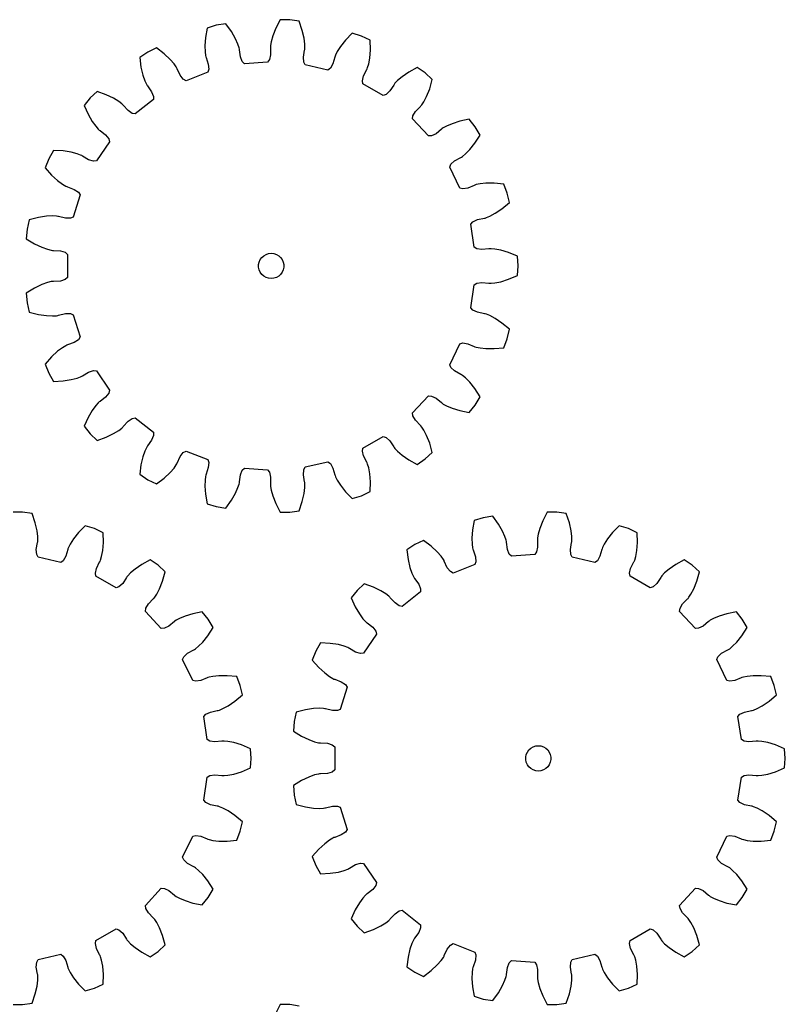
# Model space of a CAD drawing. Extents: x 0 to 185, y 0 to 234.
# Drawn here: x 94.2 to 185, y 116.7 to 233.6 of the extents above; entities that cross this region are included whole.
import ezdxf

# ---------------------------------------------------------------- set-up
doc = ezdxf.new("R2010")
doc.units = 0

msp = doc.modelspace()

# ---------------------------------------------------------------- linework, layer by layer
for p, q in [((116.42, 232.63), (116.23, 231.5)), ((117.52, 232.97), (116.42, 232.63)), ((118.65, 233.14), (117.52, 232.97)), ((119.32, 232.21), (118.65, 233.14)), ((125.08, 233.62), (124.56, 232.6)), ((126.22, 233.62), (125.08, 233.62)), ((127.36, 233.45), (126.22, 233.62)), ((127.72, 232.36), (127.36, 233.45)), ((116.23, 231.5), (116.16, 230.54)), ((119.8, 231.37), (119.32, 232.21)), ((124.21, 231.7), (124.02, 231.01)), ((124.56, 232.6), (124.21, 231.7)), ((127.93, 231.42), (127.72, 232.36)), ((133.64, 232.02), (132.84, 231.19)), ((134.73, 231.68), (133.64, 232.02)), ((135.77, 231.18), (134.73, 231.68)), ((116.16, 230.54), (116.18, 229.83)), ((120.09, 230.72), (119.8, 231.37)), ((120.23, 230.29), (120.09, 230.72)), ((120.26, 230.13), (120.23, 230.29)), ((123.94, 230.57), (123.93, 230.41)), ((123.93, 230.41), (123.94, 230.32)), ((124.02, 231.01), (123.94, 230.57)), ((123.94, 230.32), (123.95, 229.47)), ((128.01, 230.71), (127.93, 231.42)), ((128.02, 230.26), (128.01, 230.71)), ((132.24, 230.43), (131.86, 229.84)), ((132.84, 231.19), (132.24, 230.43)), ((135.79, 230.04), (135.77, 231.18)), ((109.39, 229.78), (108.45, 229.13)), ((108.45, 229.13), (108.59, 228)), ((110.43, 230.28), (109.39, 229.78)), ((111.33, 229.58), (110.43, 230.28)), ((112.04, 228.92), (111.33, 229.58)), ((116.18, 229.83), (116.24, 229.38)), ((116.24, 229.38), (116.27, 229.22)), ((116.27, 229.22), (116.31, 229.14)), ((116.31, 229.14), (116.57, 228.34)), ((120.27, 230.04), (120.26, 230.13)), ((120.38, 229.21), (120.27, 230.04)), ((120.6, 228.65), (120.38, 229.21)), ((123.95, 229.47), (123.82, 228.9)), ((127.85, 229.18), (127.99, 230.01)), ((127.89, 228.59), (127.85, 229.18)), ((127.99, 230.01), (128.01, 230.1)), ((128.01, 230.1), (128.02, 230.26)), ((131.58, 229.19), (131.34, 228.39)), ((131.6, 229.28), (131.58, 229.19)), ((131.65, 229.43), (131.6, 229.28)), ((131.86, 229.84), (131.65, 229.43)), ((135.71, 229.07), (135.79, 230.04)), ((108.59, 228), (108.81, 227.06)), ((112.51, 228.39), (112.04, 228.92)), ((112.77, 228.02), (112.51, 228.39)), ((112.85, 227.88), (112.77, 228.02)), ((116.57, 228.34), (116.62, 227.75)), ((120.86, 228.39), (120.6, 228.65)), ((123.6, 228.6), (120.86, 228.39)), ((123.82, 228.9), (123.6, 228.6)), ((128.07, 228.26), (127.89, 228.59)), ((130.75, 227.65), (128.07, 228.26)), ((131.34, 228.39), (131.05, 227.87)), ((135.46, 227.94), (135.59, 228.37)), ((135.59, 228.37), (135.71, 229.07)), ((141.35, 227.96), (140.34, 227.41)), ((142.29, 227.31), (141.35, 227.96)), ((108.81, 227.06), (109.04, 226.38)), ((112.88, 227.79), (112.85, 227.88)), ((113.24, 227.03), (112.88, 227.79)), ((113.6, 226.56), (113.24, 227.03)), ((116.5, 227.39), (113.93, 226.39)), ((116.62, 227.75), (116.5, 227.39)), ((131.05, 227.87), (130.75, 227.65)), ((134.84, 226.38), (134.98, 226.96)), ((134.98, 226.96), (135.35, 227.71)), ((135.35, 227.71), (135.4, 227.79)), ((135.4, 227.79), (135.46, 227.94)), ((139.55, 226.86), (139, 226.4)), ((140.34, 227.41), (139.55, 226.86)), ((143.13, 226.53), (142.29, 227.31)), ((109.04, 226.38), (109.23, 225.97)), ((109.23, 225.97), (109.31, 225.83)), ((109.31, 225.83), (109.37, 225.76)), ((109.37, 225.76), (109.85, 225.08)), ((113.93, 226.39), (113.6, 226.56)), ((134.91, 226.01), (134.84, 226.38)), ((137.3, 224.64), (134.91, 226.01)), ((138.55, 225.87), (138.08, 225.17)), ((138.59, 225.95), (138.55, 225.87)), ((138.69, 226.08), (138.59, 225.95)), ((139, 226.4), (138.69, 226.08)), ((142.82, 225.43), (143.13, 226.53)), ((103.41, 225.12), (102.57, 224.34)), ((104.48, 224.72), (103.41, 225.12)), ((105.35, 224.3), (104.48, 224.72)), ((109.85, 225.08), (110.07, 224.52)), ((110.07, 224.52), (110.06, 224.15)), ((137.65, 224.76), (137.3, 224.64)), ((138.08, 225.17), (137.65, 224.76)), ((142.14, 223.9), (142.46, 224.53)), ((142.46, 224.53), (142.82, 225.43)), ((102.57, 224.34), (101.85, 223.44)), ((101.85, 223.44), (102.33, 222.4)), ((105.96, 223.92), (105.35, 224.3)), ((106.32, 223.65), (105.96, 223.92)), ((106.43, 223.54), (106.32, 223.65)), ((106.49, 223.47), (106.43, 223.54)), ((107.05, 222.84), (106.49, 223.47)), ((110.06, 224.15), (107.91, 222.44)), ((141.14, 222.73), (141.72, 223.34)), ((141.72, 223.34), (141.79, 223.4)), ((141.79, 223.4), (141.89, 223.52)), ((141.89, 223.52), (142.14, 223.9)), ((102.33, 222.4), (102.81, 221.56)), ((107.54, 222.5), (107.05, 222.84)), ((107.91, 222.44), (107.54, 222.5)), ((140.8, 221.85), (140.84, 222.22)), ((140.84, 222.22), (141.14, 222.73)), ((102.81, 221.56), (103.23, 220.99)), ((103.23, 220.99), (103.53, 220.65)), ((142.67, 219.83), (140.8, 221.85)), ((144.82, 221.01), (144.42, 220.79)), ((145.47, 221.29), (144.82, 221.01)), ((146.4, 221.58), (145.47, 221.29)), ((147.52, 221.81), (146.4, 221.58)), ((148.23, 220.91), (147.52, 221.81)), ((103.53, 220.65), (103.65, 220.54)), ((103.65, 220.54), (103.73, 220.49)), ((103.73, 220.49), (104.39, 219.98)), ((104.39, 219.98), (104.77, 219.51)), ((143.04, 219.84), (142.67, 219.83)), ((143.57, 220.1), (143.04, 219.84)), ((144.22, 220.64), (143.57, 220.1)), ((144.29, 220.7), (144.22, 220.64)), ((144.42, 220.79), (144.29, 220.7)), ((148.18, 218.96), (148.8, 219.92)), ((148.8, 219.92), (148.23, 220.91)), ((104.86, 219.15), (103.31, 216.88)), ((104.77, 219.51), (104.86, 219.15)), ((147.57, 218.21), (148.18, 218.96)), ((98.22, 218.12), (97.65, 217.12)), ((99.37, 218.06), (98.22, 218.12)), ((100.32, 217.91), (99.37, 218.06)), ((101.01, 217.73), (100.32, 217.91)), ((101.43, 217.57), (101.01, 217.73)), ((101.58, 217.5), (101.43, 217.57)), ((101.65, 217.45), (101.58, 217.5)), ((102.38, 217.02), (101.65, 217.45)), ((146.73, 217.41), (147.07, 217.7)), ((147.07, 217.7), (147.57, 218.21)), ((97.65, 217.12), (97.23, 216.06)), ((102.94, 216.84), (102.38, 217.02)), ((103.31, 216.88), (102.94, 216.84)), ((145.19, 216.13), (145.34, 216.47)), ((145.34, 216.47), (145.77, 216.88)), ((145.77, 216.88), (146.51, 217.29)), ((146.51, 217.29), (146.59, 217.32)), ((146.59, 217.32), (146.73, 217.41)), ((97.23, 216.06), (97.99, 215.2)), ((97.99, 215.2), (98.7, 214.55)), ((146.38, 213.65), (145.19, 216.13)), ((98.7, 214.55), (99.27, 214.12)), ((99.27, 214.12), (99.66, 213.89)), ((148.11, 213.97), (147.33, 213.65)), ((148.19, 214.01), (148.11, 213.97)), ((148.34, 214.06), (148.19, 214.01)), ((148.79, 214.15), (148.34, 214.06)), ((149.49, 214.22), (148.79, 214.15)), ((150.46, 214.23), (149.49, 214.22)), ((151.6, 214.12), (150.46, 214.23)), ((152.02, 213.05), (151.6, 214.12)), ((99.66, 213.89), (99.8, 213.82)), ((99.8, 213.82), (99.89, 213.79)), ((99.89, 213.79), (100.68, 213.5)), ((101.37, 212.85), (100.56, 210.22)), ((100.68, 213.5), (101.17, 213.16)), ((101.17, 213.16), (101.37, 212.85)), ((146.74, 213.56), (146.38, 213.65)), ((147.33, 213.65), (146.74, 213.56)), ((152.27, 211.93), (152.02, 213.05)), ((151.39, 211.2), (152.27, 211.93)), ((149.97, 210.32), (150.59, 210.66)), ((150.59, 210.66), (151.39, 211.2)), ((95.33, 209.9), (95.08, 208.78)), ((96.44, 210.18), (95.33, 209.9)), ((97.4, 210.32), (96.44, 210.18)), ((98.11, 210.35), (97.4, 210.32)), ((98.56, 210.33), (98.11, 210.35)), ((98.72, 210.3), (98.56, 210.33)), ((98.81, 210.27), (98.72, 210.3)), ((99.62, 210.07), (98.81, 210.27)), ((100.22, 210.07), (99.62, 210.07)), ((100.56, 210.22), (100.22, 210.07)), ((147.7, 209.38), (147.94, 209.66)), ((148.11, 206.66), (147.7, 209.38)), ((147.94, 209.66), (148.48, 209.92)), ((148.48, 209.92), (149.3, 210.09)), ((149.3, 210.09), (149.39, 210.1)), ((149.39, 210.1), (149.55, 210.15)), ((149.55, 210.15), (149.97, 210.32)), ((95.08, 208.78), (94.99, 207.64)), ((94.99, 207.64), (95.97, 207.05)), ((95.97, 207.05), (96.84, 206.63)), ((96.84, 206.63), (97.51, 206.39)), ((97.51, 206.39), (97.95, 206.28)), ((97.95, 206.28), (98.11, 206.26)), ((98.11, 206.26), (98.2, 206.26)), ((98.2, 206.26), (99.04, 206.21)), ((99.04, 206.21), (99.61, 206.04)), ((99.61, 206.04), (99.89, 205.79)), ((99.89, 205.79), (99.89, 203.04)), ((123.15, 205.63), (123.42, 205.79)), ((123.42, 205.79), (123.72, 205.89)), ((123.72, 205.89), (124.03, 205.92)), ((124.03, 205.92), (124.35, 205.89)), ((124.35, 205.89), (124.64, 205.79)), ((124.64, 205.79), (124.92, 205.63)), ((148.43, 206.46), (148.11, 206.66)), ((149.01, 206.37), (148.43, 206.46)), ((149.85, 206.45), (149.01, 206.37)), ((149.94, 206.46), (149.85, 206.45)), ((150.1, 206.46), (149.94, 206.46)), ((150.55, 206.42), (150.1, 206.46)), ((151.25, 206.28), (150.55, 206.42)), ((152.18, 206), (151.25, 206.28)), ((153.23, 205.56), (152.18, 206)), ((122.54, 204.58), (122.61, 204.88)), ((122.54, 204.26), (122.54, 204.58)), ((122.61, 204.88), (122.74, 205.17)), ((122.74, 205.17), (122.92, 205.42)), ((122.92, 205.42), (123.15, 205.63)), ((124.92, 205.63), (125.15, 205.42)), ((125.15, 205.42), (125.33, 205.17)), ((125.33, 205.17), (125.46, 204.88)), ((125.46, 204.88), (125.53, 204.58)), ((125.53, 204.58), (125.53, 204.26)), ((153.32, 204.42), (153.23, 205.56)), ((122.61, 203.95), (122.54, 204.26)), ((122.74, 203.67), (122.61, 203.95)), ((122.92, 203.41), (122.74, 203.67)), ((123.15, 203.2), (122.92, 203.41)), ((125.15, 203.41), (124.92, 203.2)), ((125.33, 203.67), (125.15, 203.41)), ((125.46, 203.95), (125.33, 203.67)), ((125.53, 204.26), (125.46, 203.95)), ((153.23, 203.28), (153.32, 204.42)), ((97.51, 202.45), (96.84, 202.21)), ((97.95, 202.56), (97.51, 202.45)), ((98.11, 202.58), (97.95, 202.56)), ((98.2, 202.58), (98.11, 202.58)), ((99.04, 202.63), (98.2, 202.58)), ((99.61, 202.8), (99.04, 202.63)), ((99.89, 203.04), (99.61, 202.8)), ((123.42, 203.05), (123.15, 203.2)), ((123.72, 202.95), (123.42, 203.05)), ((124.03, 202.92), (123.72, 202.95)), ((124.35, 202.95), (124.03, 202.92)), ((124.64, 203.05), (124.35, 202.95)), ((124.92, 203.2), (124.64, 203.05)), ((148.11, 202.18), (148.43, 202.38)), ((148.43, 202.38), (149.01, 202.47)), ((149.01, 202.47), (149.85, 202.39)), ((149.85, 202.39), (149.94, 202.37)), ((149.94, 202.37), (150.1, 202.37)), ((150.1, 202.37), (150.55, 202.42)), ((150.55, 202.42), (151.25, 202.55)), ((151.25, 202.55), (152.18, 202.83)), ((152.18, 202.83), (153.23, 203.28)), ((95.97, 201.79), (94.99, 201.2)), ((94.99, 201.2), (95.08, 200.05)), ((96.84, 202.21), (95.97, 201.79)), ((147.7, 199.46), (148.11, 202.18)), ((95.08, 200.05), (95.33, 198.94)), ((95.33, 198.94), (96.44, 198.66)), ((98.81, 198.57), (99.62, 198.76)), ((99.62, 198.76), (100.22, 198.77)), ((100.22, 198.77), (100.56, 198.62)), ((147.94, 199.18), (147.7, 199.46)), ((148.48, 198.92), (147.94, 199.18)), ((149.3, 198.75), (148.48, 198.92)), ((149.39, 198.74), (149.3, 198.75)), ((149.55, 198.69), (149.39, 198.74)), ((96.44, 198.66), (97.4, 198.52)), ((97.4, 198.52), (98.11, 198.49)), ((98.11, 198.49), (98.56, 198.51)), ((98.56, 198.51), (98.72, 198.53)), ((98.72, 198.53), (98.81, 198.57)), ((100.56, 198.62), (101.37, 195.99)), ((149.97, 198.52), (149.55, 198.69)), ((150.59, 198.18), (149.97, 198.52)), ((151.39, 197.64), (150.59, 198.18)), ((152.27, 196.9), (151.39, 197.64)), ((152.02, 195.79), (152.27, 196.9)), ((100.68, 195.34), (99.89, 195.04)), ((101.17, 195.67), (100.68, 195.34)), ((101.37, 195.99), (101.17, 195.67)), ((146.38, 195.18), (146.74, 195.28)), ((146.74, 195.28), (147.33, 195.19)), ((151.6, 194.72), (152.02, 195.79)), ((98.7, 194.29), (97.99, 193.63)), ((99.27, 194.72), (98.7, 194.29)), ((99.66, 194.95), (99.27, 194.72)), ((99.8, 195.02), (99.66, 194.95)), ((99.89, 195.04), (99.8, 195.02)), ((145.19, 192.7), (146.38, 195.18)), ((147.33, 195.19), (148.11, 194.87)), ((148.11, 194.87), (148.19, 194.83)), ((148.19, 194.83), (148.34, 194.78)), ((148.34, 194.78), (148.79, 194.69)), ((148.79, 194.69), (149.49, 194.61)), ((149.49, 194.61), (150.46, 194.61)), ((150.46, 194.61), (151.6, 194.72)), ((97.99, 193.63), (97.23, 192.78)), ((97.23, 192.78), (97.65, 191.71)), ((97.65, 191.71), (98.22, 190.72)), ((101.65, 191.39), (102.38, 191.82)), ((102.38, 191.82), (102.94, 192)), ((102.94, 192), (103.31, 191.96)), ((103.31, 191.96), (104.86, 189.68)), ((145.34, 192.36), (145.19, 192.7)), ((145.77, 191.96), (145.34, 192.36)), ((146.51, 191.55), (145.77, 191.96)), ((98.22, 190.72), (99.37, 190.78)), ((99.37, 190.78), (100.32, 190.93)), ((100.32, 190.93), (101.01, 191.11)), ((101.01, 191.11), (101.43, 191.26)), ((101.43, 191.26), (101.58, 191.33)), ((101.58, 191.33), (101.65, 191.39)), ((146.59, 191.51), (146.51, 191.55)), ((146.73, 191.42), (146.59, 191.51)), ((147.07, 191.13), (146.73, 191.42)), ((147.57, 190.63), (147.07, 191.13)), ((148.18, 189.87), (147.57, 190.63)), ((104.86, 189.68), (104.77, 189.32)), ((148.8, 188.91), (148.18, 189.87)), ((103.65, 188.3), (103.53, 188.19)), ((103.73, 188.34), (103.65, 188.3)), ((104.39, 188.86), (103.73, 188.34)), ((104.77, 189.32), (104.39, 188.86)), ((140.8, 186.99), (142.67, 189.01)), ((142.67, 189.01), (143.04, 188.99)), ((143.04, 188.99), (143.57, 188.73)), ((143.57, 188.73), (144.22, 188.2)), ((148.23, 187.92), (148.8, 188.91)), ((102.81, 187.27), (102.33, 186.44)), ((103.23, 187.85), (102.81, 187.27)), ((103.53, 188.19), (103.23, 187.85)), ((144.22, 188.2), (144.29, 188.13)), ((144.29, 188.13), (144.42, 188.04)), ((144.42, 188.04), (144.82, 187.82)), ((144.82, 187.82), (145.47, 187.55)), ((145.47, 187.55), (146.4, 187.26)), ((146.4, 187.26), (147.52, 187.03)), ((147.52, 187.03), (148.23, 187.92)), ((102.33, 186.44), (101.85, 185.4)), ((106.49, 185.37), (107.05, 186)), ((107.05, 186), (107.54, 186.33)), ((107.54, 186.33), (107.91, 186.4)), ((107.91, 186.4), (110.06, 184.69)), ((140.84, 186.62), (140.8, 186.99)), ((141.14, 186.11), (140.84, 186.62)), ((141.72, 185.5), (141.14, 186.11)), ((101.85, 185.4), (102.57, 184.5)), ((105.35, 184.54), (105.96, 184.91)), ((105.96, 184.91), (106.32, 185.19)), ((106.32, 185.19), (106.43, 185.3)), ((106.43, 185.3), (106.49, 185.37)), ((141.79, 185.44), (141.72, 185.5)), ((141.89, 185.31), (141.79, 185.44)), ((142.14, 184.93), (141.89, 185.31)), ((142.46, 184.3), (142.14, 184.93)), ((102.57, 184.5), (103.41, 183.72)), ((103.41, 183.72), (104.48, 184.12)), ((104.48, 184.12), (105.35, 184.54)), ((109.85, 183.76), (109.37, 183.07)), ((110.07, 184.31), (109.85, 183.76)), ((110.06, 184.69), (110.07, 184.31)), ((134.91, 182.82), (137.3, 184.2)), ((137.3, 184.2), (137.65, 184.08)), ((137.65, 184.08), (138.08, 183.67)), ((138.08, 183.67), (138.55, 182.97)), ((142.82, 183.4), (142.46, 184.3)), ((109.04, 182.45), (108.81, 181.78)), ((109.23, 182.86), (109.04, 182.45)), ((109.31, 183), (109.23, 182.86)), ((109.37, 183.07), (109.31, 183)), ((113.6, 182.27), (113.93, 182.45)), ((113.93, 182.45), (116.5, 181.44)), ((134.84, 182.46), (134.91, 182.82)), ((134.98, 181.88), (134.84, 182.46)), ((138.55, 182.97), (138.59, 182.89)), ((138.59, 182.89), (138.69, 182.76)), ((138.69, 182.76), (139, 182.44)), ((139, 182.44), (139.55, 181.98)), ((143.13, 182.3), (142.82, 183.4)), ((108.81, 181.78), (108.59, 180.84)), ((112.88, 181.04), (113.24, 181.81)), ((113.24, 181.81), (113.6, 182.27)), ((116.5, 181.44), (116.62, 181.09)), ((135.35, 181.13), (134.98, 181.88)), ((139.55, 181.98), (140.34, 181.43)), ((140.34, 181.43), (141.35, 180.88)), ((141.35, 180.88), (142.29, 181.52)), ((142.29, 181.52), (143.13, 182.3)), ((108.59, 180.84), (108.45, 179.7)), ((112.04, 179.92), (112.51, 180.45)), ((112.51, 180.45), (112.77, 180.82)), ((112.77, 180.82), (112.85, 180.96)), ((112.85, 180.96), (112.88, 181.04)), ((116.57, 180.5), (116.31, 179.7)), ((116.62, 181.09), (116.57, 180.5)), ((120.38, 179.63), (120.6, 180.18)), ((120.6, 180.18), (120.86, 180.45)), ((120.86, 180.45), (123.6, 180.24)), ((123.6, 180.24), (123.82, 179.94)), ((127.85, 179.65), (127.89, 180.25)), ((127.89, 180.25), (128.07, 180.58)), ((128.07, 180.58), (130.75, 181.19)), ((130.75, 181.19), (131.05, 180.97)), ((131.05, 180.97), (131.34, 180.45)), ((131.34, 180.45), (131.58, 179.64)), ((135.4, 181.05), (135.35, 181.13)), ((135.46, 180.9), (135.4, 181.05)), ((135.59, 180.46), (135.46, 180.9)), ((135.71, 179.77), (135.59, 180.46)), ((108.45, 179.7), (109.39, 179.06)), ((109.39, 179.06), (110.43, 178.56)), ((110.43, 178.56), (111.33, 179.25)), ((111.33, 179.25), (112.04, 179.92)), ((116.18, 179.01), (116.16, 178.3)), ((116.24, 179.46), (116.18, 179.01)), ((116.27, 179.62), (116.24, 179.46)), ((116.31, 179.7), (116.27, 179.62)), ((120.27, 178.8), (120.38, 179.63)), ((123.82, 179.94), (123.95, 179.36)), ((123.95, 179.36), (123.94, 178.52)), ((127.99, 178.82), (127.85, 179.65)), ((131.58, 179.64), (131.6, 179.55)), ((131.6, 179.55), (131.65, 179.4)), ((131.65, 179.4), (131.86, 179)), ((131.86, 179), (132.24, 178.4)), ((135.79, 178.8), (135.71, 179.77)), ((116.16, 178.3), (116.23, 177.33)), ((119.8, 177.47), (120.09, 178.12)), ((120.09, 178.12), (120.23, 178.55)), ((120.23, 178.55), (120.26, 178.7)), ((120.26, 178.7), (120.27, 178.8)), ((123.94, 178.52), (123.93, 178.43)), ((123.93, 178.43), (123.94, 178.27)), ((123.94, 178.27), (124.02, 177.82)), ((124.02, 177.82), (124.21, 177.14)), ((127.93, 177.42), (128.01, 178.12)), ((128.01, 178.74), (127.99, 178.82)), ((128.02, 178.57), (128.01, 178.74)), ((128.01, 178.12), (128.02, 178.57)), ((132.24, 178.4), (132.84, 177.64)), ((135.77, 177.66), (135.79, 178.8)), ((116.23, 177.33), (116.42, 176.21)), ((118.65, 175.7), (119.32, 176.63)), ((119.32, 176.63), (119.8, 177.47)), ((124.21, 177.14), (124.56, 176.24)), ((127.72, 176.47), (127.93, 177.42)), ((132.84, 177.64), (133.64, 176.82)), ((133.64, 176.82), (134.73, 177.16)), ((134.73, 177.16), (135.77, 177.66)), ((116.42, 176.21), (117.52, 175.87)), ((117.52, 175.87), (118.65, 175.7)), ((124.56, 176.24), (125.08, 175.22)), ((126.22, 175.22), (127.36, 175.39)), ((127.36, 175.39), (127.72, 176.47)), ((94.56, 175.22), (93.41, 175.22)), ((95.69, 175.04), (94.56, 175.22)), ((96.05, 173.96), (95.69, 175.04)), ((125.08, 175.22), (126.22, 175.22)), ((148.09, 174.23), (147.89, 173.1)), ((149.18, 174.56), (148.09, 174.23)), ((150.32, 174.73), (149.18, 174.56)), ((150.98, 173.8), (150.32, 174.73)), ((156.22, 174.2), (155.87, 173.29)), ((156.74, 175.22), (156.22, 174.2)), ((157.89, 175.22), (156.74, 175.22)), ((159.02, 175.04), (157.89, 175.22)), ((159.38, 173.96), (159.02, 175.04)), ((96.26, 173.01), (96.05, 173.96)), ((96.35, 172.31), (96.26, 173.01)), ((101.97, 173.61), (101.18, 172.79)), ((103.07, 173.27), (101.97, 173.61)), ((104.1, 172.78), (103.07, 173.27)), ((147.89, 173.1), (147.82, 172.13)), ((151.46, 172.96), (150.98, 173.8)), ((155.87, 173.29), (155.68, 172.61)), ((159.59, 173.01), (159.38, 173.96)), ((159.68, 172.31), (159.59, 173.01)), ((165.3, 173.61), (164.51, 172.79)), ((166.4, 173.27), (165.3, 173.61)), ((167.43, 172.78), (166.4, 173.27)), ((96.36, 171.86), (96.35, 172.31)), ((96.35, 171.7), (96.36, 171.86)), ((100.58, 172.03), (100.19, 171.43)), ((101.18, 172.79), (100.58, 172.03)), ((104.13, 171.63), (104.1, 172.78)), ((142.09, 171.87), (141.06, 171.37)), ((143, 171.18), (142.09, 171.87)), ((147.82, 172.13), (147.84, 171.42)), ((151.75, 172.31), (151.46, 172.96)), ((151.89, 171.88), (151.75, 172.31)), ((151.93, 171.73), (151.89, 171.88)), ((155.61, 172.16), (155.59, 172)), ((155.59, 172), (155.61, 171.91)), ((155.68, 172.61), (155.61, 172.16)), ((155.61, 171.91), (155.62, 171.07)), ((159.67, 171.7), (159.69, 171.86)), ((159.69, 171.86), (159.68, 172.31)), ((163.91, 172.03), (163.52, 171.43)), ((164.51, 172.79), (163.91, 172.03)), ((167.45, 171.63), (167.43, 172.78)), ((96.18, 170.78), (96.32, 171.61)), ((96.23, 170.19), (96.18, 170.78)), ((96.32, 171.61), (96.35, 171.7)), ((99.92, 170.79), (99.68, 169.98)), ((99.93, 170.88), (99.92, 170.79)), ((99.99, 171.03), (99.93, 170.88)), ((100.19, 171.43), (99.99, 171.03)), ((104.05, 170.67), (104.13, 171.63)), ((141.06, 171.37), (140.11, 170.73)), ((140.11, 170.73), (140.26, 169.59)), ((143.71, 170.52), (143, 171.18)), ((147.84, 171.42), (147.9, 170.97)), ((147.9, 170.97), (147.94, 170.82)), ((147.94, 170.82), (147.98, 170.73)), ((147.98, 170.73), (148.24, 169.93)), ((151.93, 171.64), (151.93, 171.73)), ((152.04, 170.8), (151.93, 171.64)), ((152.26, 170.25), (152.04, 170.8)), ((155.62, 171.07), (155.49, 170.49)), ((159.51, 170.78), (159.65, 171.61)), ((159.56, 170.19), (159.51, 170.78)), ((159.65, 171.61), (159.67, 171.7)), ((163.24, 170.79), (163.01, 169.98)), ((163.26, 170.88), (163.24, 170.79)), ((163.32, 171.03), (163.26, 170.88)), ((163.52, 171.43), (163.32, 171.03)), ((167.38, 170.67), (167.45, 171.63)), ((96.4, 169.86), (96.23, 170.19)), ((99.08, 169.24), (96.4, 169.86)), ((99.68, 169.98), (99.38, 169.46)), ((103.74, 169.38), (103.8, 169.53)), ((103.8, 169.53), (103.92, 169.97)), ((103.92, 169.97), (104.05, 170.67)), ((109.68, 169.55), (108.68, 169)), ((110.63, 168.91), (109.68, 169.55)), ((140.26, 169.59), (140.47, 168.65)), ((144.17, 169.98), (143.71, 170.52)), ((144.44, 169.61), (144.17, 169.98)), ((144.52, 169.47), (144.44, 169.61)), ((148.24, 169.93), (148.28, 169.34)), ((152.52, 169.98), (152.26, 170.25)), ((155.27, 170.19), (152.52, 169.98)), ((155.49, 170.49), (155.27, 170.19)), ((159.73, 169.86), (159.56, 170.19)), ((162.41, 169.24), (159.73, 169.86)), ((163.01, 169.98), (162.71, 169.46)), ((167.07, 169.38), (167.13, 169.53)), ((167.13, 169.53), (167.25, 169.97)), ((167.25, 169.97), (167.38, 170.67)), ((173.01, 169.55), (172.01, 169)), ((173.96, 168.91), (173.01, 169.55)), ((99.38, 169.46), (99.08, 169.24)), ((103.18, 167.97), (103.31, 168.55)), ((103.31, 168.55), (103.69, 169.31)), ((103.69, 169.31), (103.74, 169.38)), ((107.88, 168.45), (107.34, 168)), ((108.68, 169), (107.88, 168.45)), ((111.47, 168.13), (110.63, 168.91)), ((140.47, 168.65), (140.7, 167.98)), ((144.54, 169.39), (144.52, 169.47)), ((144.9, 168.62), (144.54, 169.39)), ((145.27, 168.16), (144.9, 168.62)), ((148.16, 168.99), (145.6, 167.98)), ((148.28, 169.34), (148.16, 168.99)), ((162.71, 169.46), (162.41, 169.24)), ((166.51, 167.97), (166.64, 168.55)), ((166.64, 168.55), (167.02, 169.31)), ((167.02, 169.31), (167.07, 169.38)), ((171.21, 168.45), (170.67, 168)), ((172.01, 169), (171.21, 168.45)), ((174.8, 168.13), (173.96, 168.91)), ((103.25, 167.61), (103.18, 167.97)), ((105.63, 166.23), (103.25, 167.61)), ((106.88, 167.46), (106.42, 166.76)), ((106.92, 167.54), (106.88, 167.46)), ((107.02, 167.67), (106.92, 167.54)), ((107.34, 168), (107.02, 167.67)), ((111.16, 167.03), (111.47, 168.13)), ((140.7, 167.98), (140.89, 167.57)), ((140.89, 167.57), (140.97, 167.43)), ((140.97, 167.43), (141.03, 167.36)), ((141.03, 167.36), (141.52, 166.67)), ((145.6, 167.98), (145.27, 168.16)), ((166.58, 167.61), (166.51, 167.97)), ((168.96, 166.23), (166.58, 167.61)), ((170.21, 167.46), (169.75, 166.76)), ((170.25, 167.54), (170.21, 167.46)), ((170.35, 167.67), (170.25, 167.54)), ((170.67, 168), (170.35, 167.67)), ((174.48, 167.03), (174.8, 168.13)), ((105.98, 166.36), (105.63, 166.23)), ((106.42, 166.76), (105.98, 166.36)), ((110.47, 165.5), (110.8, 166.13)), ((110.8, 166.13), (111.16, 167.03)), ((135.07, 166.71), (134.23, 165.93)), ((136.15, 166.32), (135.07, 166.71)), ((137.02, 165.89), (136.15, 166.32)), ((141.52, 166.67), (141.74, 166.12)), ((141.74, 166.12), (141.72, 165.75)), ((169.31, 166.36), (168.96, 166.23)), ((169.75, 166.76), (169.31, 166.36)), ((173.8, 165.5), (174.13, 166.13)), ((174.13, 166.13), (174.48, 167.03)), ((109.47, 164.33), (110.05, 164.93)), ((110.05, 164.93), (110.12, 164.99)), ((110.12, 164.99), (110.22, 165.12)), ((110.22, 165.12), (110.47, 165.5)), ((134.23, 165.93), (133.52, 165.04)), ((133.52, 165.04), (133.99, 163.99)), ((137.62, 165.52), (137.02, 165.89)), ((137.98, 165.24), (137.62, 165.52)), ((138.1, 165.13), (137.98, 165.24)), ((138.15, 165.06), (138.1, 165.13)), ((138.71, 164.44), (138.15, 165.06)), ((141.72, 165.75), (139.57, 164.03)), ((172.8, 164.33), (173.38, 164.93)), ((173.38, 164.93), (173.45, 164.99)), ((173.45, 164.99), (173.55, 165.12)), ((173.55, 165.12), (173.8, 165.5)), ((109.13, 163.44), (109.17, 163.81)), ((109.17, 163.81), (109.47, 164.33)), ((133.99, 163.99), (134.48, 163.16)), ((139.2, 164.1), (138.71, 164.44)), ((139.57, 164.03), (139.2, 164.1)), ((172.46, 163.44), (172.5, 163.81)), ((172.5, 163.81), (172.8, 164.33)), ((111, 161.43), (109.13, 163.44)), ((113.15, 162.61), (112.76, 162.39)), ((113.81, 162.89), (113.15, 162.61)), ((114.73, 163.17), (113.81, 162.89)), ((115.85, 163.41), (114.73, 163.17)), ((116.57, 162.51), (115.85, 163.41)), ((117.14, 161.52), (116.57, 162.51)), ((134.48, 163.16), (134.9, 162.58)), ((134.9, 162.58), (135.2, 162.24)), ((174.33, 161.43), (172.46, 163.44)), ((176.48, 162.61), (176.09, 162.39)), ((177.13, 162.89), (176.48, 162.61)), ((178.06, 163.17), (177.13, 162.89)), ((179.18, 163.41), (178.06, 163.17)), ((179.89, 162.51), (179.18, 163.41)), ((180.47, 161.52), (179.89, 162.51)), ((111.38, 161.44), (111, 161.43)), ((111.91, 161.7), (111.38, 161.44)), ((112.56, 162.23), (111.91, 161.7)), ((112.62, 162.3), (112.56, 162.23)), ((112.76, 162.39), (112.62, 162.3)), ((116.52, 160.56), (117.14, 161.52)), ((135.2, 162.24), (135.32, 162.14)), ((135.32, 162.14), (135.39, 162.09)), ((135.39, 162.09), (136.06, 161.57)), ((136.06, 161.57), (136.43, 161.11)), ((174.7, 161.44), (174.33, 161.43)), ((175.24, 161.7), (174.7, 161.44)), ((175.89, 162.23), (175.24, 161.7)), ((175.95, 162.3), (175.89, 162.23)), ((176.09, 162.39), (175.95, 162.3)), ((179.84, 160.56), (180.47, 161.52)), ((115.91, 159.8), (116.52, 160.56)), ((136.53, 160.75), (134.98, 158.48)), ((136.43, 161.11), (136.53, 160.75)), ((179.24, 159.8), (179.84, 160.56)), ((114.93, 158.92), (115.06, 159.01)), ((115.06, 159.01), (115.41, 159.3)), ((115.41, 159.3), (115.91, 159.8)), ((129.89, 159.71), (129.31, 158.72)), ((131.03, 159.65), (129.89, 159.71)), ((131.99, 159.5), (131.03, 159.65)), ((132.67, 159.32), (131.99, 159.5)), ((133.1, 159.17), (132.67, 159.32)), ((133.24, 159.1), (133.1, 159.17)), ((133.32, 159.04), (133.24, 159.1)), ((134.04, 158.61), (133.32, 159.04)), ((178.26, 158.92), (178.39, 159.01)), ((178.39, 159.01), (178.74, 159.3)), ((178.74, 159.3), (179.24, 159.8)), ((113.52, 157.73), (113.67, 158.07)), ((113.67, 158.07), (114.11, 158.47)), ((114.11, 158.47), (114.85, 158.88)), ((114.85, 158.88), (114.93, 158.92)), ((129.31, 158.72), (128.9, 157.65)), ((134.61, 158.43), (134.04, 158.61)), ((134.98, 158.48), (134.61, 158.43)), ((176.85, 157.73), (177, 158.07)), ((177, 158.07), (177.44, 158.47)), ((177.44, 158.47), (178.17, 158.88)), ((178.17, 158.88), (178.26, 158.92)), ((114.72, 155.25), (113.52, 157.73)), ((128.9, 157.65), (129.66, 156.8)), ((129.66, 156.8), (130.37, 156.14)), ((178.05, 155.25), (176.85, 157.73)), ((116.44, 155.56), (115.67, 155.24)), ((116.52, 155.6), (116.44, 155.56)), ((116.68, 155.65), (116.52, 155.6)), ((117.12, 155.74), (116.68, 155.65)), ((117.83, 155.82), (117.12, 155.74)), ((118.8, 155.82), (117.83, 155.82)), ((119.94, 155.71), (118.8, 155.82)), ((120.35, 154.64), (119.94, 155.71)), ((130.37, 156.14), (130.94, 155.71)), ((130.94, 155.71), (131.32, 155.48)), ((131.32, 155.48), (131.47, 155.41)), ((179.77, 155.56), (178.99, 155.24)), ((179.85, 155.6), (179.77, 155.56)), ((180.01, 155.65), (179.85, 155.6)), ((180.45, 155.74), (180.01, 155.65)), ((181.16, 155.82), (180.45, 155.74)), ((182.12, 155.82), (181.16, 155.82)), ((183.26, 155.71), (182.12, 155.82)), ((183.68, 154.64), (183.26, 155.71)), ((115.08, 155.15), (114.72, 155.25)), ((115.67, 155.24), (115.08, 155.15)), ((120.61, 153.53), (120.35, 154.64)), ((131.47, 155.41), (131.56, 155.39)), ((131.56, 155.39), (132.34, 155.09)), ((133.03, 154.44), (132.22, 151.81)), ((132.34, 155.09), (132.84, 154.76)), ((132.84, 154.76), (133.03, 154.44)), ((178.41, 155.15), (178.05, 155.25)), ((178.99, 155.24), (178.41, 155.15)), ((183.94, 153.53), (183.68, 154.64)), ((119.73, 152.8), (120.61, 153.53)), ((183.06, 152.8), (183.94, 153.53)), ((118.3, 151.92), (118.93, 152.25)), ((118.93, 152.25), (119.73, 152.8)), ((181.63, 151.92), (182.26, 152.25)), ((182.26, 152.25), (183.06, 152.8)), ((116.04, 150.97), (116.28, 151.25)), ((116.45, 148.25), (116.04, 150.97)), ((116.28, 151.25), (116.82, 151.51)), ((116.82, 151.51), (117.64, 151.69)), ((117.64, 151.69), (117.73, 151.69)), ((117.73, 151.69), (117.89, 151.74)), ((117.89, 151.74), (118.3, 151.92)), ((127, 151.5), (126.74, 150.38)), ((128.11, 151.77), (127, 151.5)), ((129.06, 151.91), (128.11, 151.77)), ((129.77, 151.95), (129.06, 151.91)), ((130.23, 151.92), (129.77, 151.95)), ((130.38, 151.9), (130.23, 151.92)), ((130.47, 151.87), (130.38, 151.9)), ((131.29, 151.67), (130.47, 151.87)), ((131.88, 151.67), (131.29, 151.67)), ((132.22, 151.81), (131.88, 151.67)), ((179.37, 150.97), (179.61, 151.25)), ((179.78, 148.25), (179.37, 150.97)), ((179.61, 151.25), (180.14, 151.51)), ((180.14, 151.51), (180.97, 151.69)), ((180.97, 151.69), (181.06, 151.69)), ((181.06, 151.69), (181.21, 151.74)), ((181.21, 151.74), (181.63, 151.92)), ((126.74, 150.38), (126.66, 149.23)), ((126.66, 149.23), (127.63, 148.64)), ((127.63, 148.64), (128.51, 148.23)), ((116.76, 148.05), (116.45, 148.25)), ((117.35, 147.97), (116.76, 148.05)), ((118.19, 148.04), (117.35, 147.97)), ((118.28, 148.06), (118.19, 148.04)), ((118.44, 148.06), (118.28, 148.06)), ((118.89, 148.02), (118.44, 148.06)), ((119.59, 147.88), (118.89, 148.02)), ((120.51, 147.6), (119.59, 147.88)), ((121.57, 147.16), (120.51, 147.6)), ((128.51, 148.23), (129.18, 147.98)), ((129.18, 147.98), (129.62, 147.87)), ((129.62, 147.87), (129.77, 147.85)), ((129.77, 147.85), (129.87, 147.86)), ((129.87, 147.86), (130.71, 147.81)), ((130.71, 147.81), (131.27, 147.63)), ((131.27, 147.63), (131.56, 147.39)), ((131.56, 147.39), (131.56, 144.64)), ((154.82, 147.23), (155.09, 147.38)), ((155.09, 147.38), (155.39, 147.48)), ((155.39, 147.48), (155.7, 147.51)), ((155.7, 147.51), (156.01, 147.48)), ((156.01, 147.48), (156.31, 147.38)), ((156.31, 147.38), (156.58, 147.23)), ((180.09, 148.05), (179.78, 148.25)), ((180.68, 147.97), (180.09, 148.05)), ((181.52, 148.04), (180.68, 147.97)), ((181.61, 148.06), (181.52, 148.04)), ((181.77, 148.06), (181.61, 148.06)), ((182.22, 148.02), (181.77, 148.06)), ((182.91, 147.88), (182.22, 148.02)), ((183.84, 147.6), (182.91, 147.88)), ((184.9, 147.16), (183.84, 147.6)), ((121.66, 146.01), (121.57, 147.16)), ((154.21, 146.17), (154.27, 146.48)), ((154.21, 145.86), (154.21, 146.17)), ((154.27, 146.48), (154.4, 146.76)), ((154.4, 146.76), (154.58, 147.02)), ((154.58, 147.02), (154.82, 147.23)), ((156.58, 147.23), (156.81, 147.02)), ((156.81, 147.02), (157, 146.76)), ((157, 146.76), (157.12, 146.48)), ((157.12, 146.48), (157.19, 146.17)), ((157.19, 146.17), (157.19, 145.86)), ((184.98, 146.01), (184.9, 147.16)), ((121.57, 144.87), (121.66, 146.01)), ((154.27, 145.55), (154.21, 145.86)), ((154.4, 145.26), (154.27, 145.55)), ((154.58, 145.01), (154.4, 145.26)), ((154.82, 144.8), (154.58, 145.01)), ((156.81, 145.01), (156.58, 144.8)), ((157, 145.26), (156.81, 145.01)), ((157.12, 145.55), (157, 145.26)), ((157.19, 145.86), (157.12, 145.55)), ((184.9, 144.87), (184.98, 146.01)), ((116.45, 143.78), (116.76, 143.97)), ((116.76, 143.97), (117.35, 144.06)), ((117.35, 144.06), (118.19, 143.99)), ((118.19, 143.99), (118.28, 143.97)), ((118.28, 143.97), (118.44, 143.97)), ((118.44, 143.97), (118.89, 144.01)), ((118.89, 144.01), (119.59, 144.15)), ((119.59, 144.15), (120.51, 144.43)), ((120.51, 144.43), (121.57, 144.87)), ((128.51, 143.8), (127.63, 143.38)), ((129.18, 144.04), (128.51, 143.8)), ((129.62, 144.15), (129.18, 144.04)), ((129.77, 144.17), (129.62, 144.15)), ((129.87, 144.17), (129.77, 144.17)), ((130.71, 144.22), (129.87, 144.17)), ((131.27, 144.39), (130.71, 144.22)), ((131.56, 144.64), (131.27, 144.39)), ((155.09, 144.64), (154.82, 144.8)), ((155.39, 144.55), (155.09, 144.64)), ((155.7, 144.51), (155.39, 144.55)), ((156.01, 144.55), (155.7, 144.51)), ((156.31, 144.64), (156.01, 144.55)), ((156.58, 144.8), (156.31, 144.64)), ((179.78, 143.78), (180.09, 143.97)), ((180.09, 143.97), (180.68, 144.06)), ((180.68, 144.06), (181.52, 143.99)), ((181.52, 143.99), (181.61, 143.97)), ((181.61, 143.97), (181.77, 143.97)), ((181.77, 143.97), (182.22, 144.01)), ((182.22, 144.01), (182.91, 144.15)), ((182.91, 144.15), (183.84, 144.43)), ((183.84, 144.43), (184.9, 144.87)), ((116.04, 141.05), (116.45, 143.78)), ((127.63, 143.38), (126.66, 142.79)), ((126.66, 142.79), (126.74, 141.65)), ((179.37, 141.05), (179.78, 143.78)), ((126.74, 141.65), (127, 140.53)), ((116.28, 140.77), (116.04, 141.05)), ((116.82, 140.52), (116.28, 140.77)), ((117.64, 140.34), (116.82, 140.52)), ((117.73, 140.33), (117.64, 140.34)), ((117.89, 140.28), (117.73, 140.33)), ((118.3, 140.11), (117.89, 140.28)), ((127, 140.53), (128.11, 140.25)), ((130.47, 140.16), (131.29, 140.36)), ((131.29, 140.36), (131.88, 140.36)), ((131.88, 140.36), (132.22, 140.21)), ((179.61, 140.77), (179.37, 141.05)), ((180.14, 140.52), (179.61, 140.77)), ((180.97, 140.34), (180.14, 140.52)), ((181.06, 140.33), (180.97, 140.34)), ((181.21, 140.28), (181.06, 140.33)), ((181.63, 140.11), (181.21, 140.28)), ((118.93, 139.77), (118.3, 140.11)), ((119.73, 139.23), (118.93, 139.77)), ((120.61, 138.5), (119.73, 139.23)), ((128.11, 140.25), (129.06, 140.11)), ((129.06, 140.11), (129.77, 140.08)), ((129.77, 140.08), (130.23, 140.1)), ((130.23, 140.1), (130.38, 140.13)), ((130.38, 140.13), (130.47, 140.16)), ((132.22, 140.21), (133.03, 137.58)), ((182.26, 139.77), (181.63, 140.11)), ((183.06, 139.23), (182.26, 139.77)), ((183.94, 138.5), (183.06, 139.23)), ((120.35, 137.38), (120.61, 138.5)), ((183.68, 137.38), (183.94, 138.5)), ((113.52, 134.3), (114.72, 136.78)), ((114.72, 136.78), (115.08, 136.87)), ((115.08, 136.87), (115.67, 136.78)), ((115.67, 136.78), (116.44, 136.47)), ((119.94, 136.31), (120.35, 137.38)), ((132.34, 136.93), (131.56, 136.64)), ((132.84, 137.27), (132.34, 136.93)), ((133.03, 137.58), (132.84, 137.27)), ((176.85, 134.3), (178.05, 136.78)), ((178.05, 136.78), (178.41, 136.87)), ((178.41, 136.87), (178.99, 136.78)), ((178.99, 136.78), (179.77, 136.47)), ((183.26, 136.31), (183.68, 137.38)), ((116.44, 136.47), (116.52, 136.42)), ((116.52, 136.42), (116.68, 136.37)), ((116.68, 136.37), (117.12, 136.28)), ((117.12, 136.28), (117.83, 136.21)), ((117.83, 136.21), (118.8, 136.2)), ((118.8, 136.2), (119.94, 136.31)), ((130.37, 135.89), (129.66, 135.23)), ((130.94, 136.31), (130.37, 135.89)), ((131.32, 136.55), (130.94, 136.31)), ((131.47, 136.62), (131.32, 136.55)), ((131.56, 136.64), (131.47, 136.62)), ((179.77, 136.47), (179.85, 136.42)), ((179.85, 136.42), (180.01, 136.37)), ((180.01, 136.37), (180.45, 136.28)), ((180.45, 136.28), (181.16, 136.21)), ((181.16, 136.21), (182.12, 136.2)), ((182.12, 136.2), (183.26, 136.31)), ((129.66, 135.23), (128.9, 134.37)), ((113.67, 133.96), (113.52, 134.3)), ((114.11, 133.55), (113.67, 133.96)), ((114.85, 133.14), (114.11, 133.55)), ((128.9, 134.37), (129.31, 133.31)), ((129.31, 133.31), (129.89, 132.31)), ((133.32, 132.98), (134.04, 133.42)), ((134.04, 133.42), (134.61, 133.59)), ((134.61, 133.59), (134.98, 133.55)), ((134.98, 133.55), (136.53, 131.28)), ((177, 133.96), (176.85, 134.3)), ((177.44, 133.55), (177, 133.96)), ((178.17, 133.14), (177.44, 133.55)), ((114.93, 133.11), (114.85, 133.14)), ((115.06, 133.02), (114.93, 133.11)), ((115.41, 132.73), (115.06, 133.02)), ((115.91, 132.22), (115.41, 132.73)), ((116.52, 131.47), (115.91, 132.22)), ((129.89, 132.31), (131.03, 132.38)), ((131.03, 132.38), (131.99, 132.52)), ((131.99, 132.52), (132.67, 132.7)), ((132.67, 132.7), (133.1, 132.86)), ((133.1, 132.86), (133.24, 132.93)), ((133.24, 132.93), (133.32, 132.98)), ((178.26, 133.11), (178.17, 133.14)), ((178.39, 133.02), (178.26, 133.11)), ((178.74, 132.73), (178.39, 133.02)), ((179.24, 132.22), (178.74, 132.73)), ((179.84, 131.47), (179.24, 132.22)), ((117.14, 130.51), (116.52, 131.47)), ((136.53, 131.28), (136.43, 130.92)), ((180.47, 130.51), (179.84, 131.47)), ((109.13, 128.58), (111, 130.6)), ((111, 130.6), (111.38, 130.59)), ((111.38, 130.59), (111.91, 130.33)), ((111.91, 130.33), (112.56, 129.79)), ((112.56, 129.79), (112.62, 129.73)), ((116.57, 129.52), (117.14, 130.51)), ((135.2, 129.78), (134.9, 129.44)), ((135.32, 129.89), (135.2, 129.78)), ((135.39, 129.94), (135.32, 129.89)), ((136.06, 130.45), (135.39, 129.94)), ((136.43, 130.92), (136.06, 130.45)), ((172.46, 128.58), (174.33, 130.6)), ((174.33, 130.6), (174.7, 130.59)), ((174.7, 130.59), (175.24, 130.33)), ((175.24, 130.33), (175.89, 129.79)), ((175.89, 129.79), (175.95, 129.73)), ((179.89, 129.52), (180.47, 130.51)), ((112.62, 129.73), (112.76, 129.64)), ((112.76, 129.64), (113.15, 129.42)), ((113.15, 129.42), (113.81, 129.14)), ((113.81, 129.14), (114.73, 128.85)), ((114.73, 128.85), (115.85, 128.62)), ((115.85, 128.62), (116.57, 129.52)), ((134.48, 128.87), (133.99, 128.03)), ((134.9, 129.44), (134.48, 128.87)), ((175.95, 129.73), (176.09, 129.64)), ((176.09, 129.64), (176.48, 129.42)), ((176.48, 129.42), (177.13, 129.14)), ((177.13, 129.14), (178.06, 128.85)), ((178.06, 128.85), (179.18, 128.62)), ((179.18, 128.62), (179.89, 129.52)), ((109.17, 128.21), (109.13, 128.58)), ((109.47, 127.7), (109.17, 128.21)), ((110.05, 127.09), (109.47, 127.7)), ((133.99, 128.03), (133.52, 126.99)), ((138.15, 126.97), (138.71, 127.59)), ((138.71, 127.59), (139.2, 127.93)), ((139.2, 127.93), (139.57, 128)), ((139.57, 128), (141.72, 126.28)), ((172.5, 128.21), (172.46, 128.58)), ((172.8, 127.7), (172.5, 128.21)), ((173.38, 127.09), (172.8, 127.7)), ((110.12, 127.03), (110.05, 127.09)), ((110.22, 126.91), (110.12, 127.03)), ((110.47, 126.53), (110.22, 126.91)), ((110.8, 125.9), (110.47, 126.53)), ((133.52, 126.99), (134.23, 126.09)), ((137.02, 126.13), (137.62, 126.51)), ((137.62, 126.51), (137.98, 126.78)), ((137.98, 126.78), (138.1, 126.89)), ((138.1, 126.89), (138.15, 126.97)), ((141.72, 126.28), (141.74, 125.91)), ((173.45, 127.03), (173.38, 127.09)), ((173.55, 126.91), (173.45, 127.03)), ((173.8, 126.53), (173.55, 126.91)), ((174.13, 125.9), (173.8, 126.53)), ((103.25, 124.42), (105.63, 125.79)), ((105.63, 125.79), (105.98, 125.67)), ((105.98, 125.67), (106.42, 125.27)), ((106.42, 125.27), (106.88, 124.56)), ((111.16, 125), (110.8, 125.9)), ((134.23, 126.09), (135.07, 125.31)), ((135.07, 125.31), (136.15, 125.71)), ((136.15, 125.71), (137.02, 126.13)), ((141.52, 125.36), (141.03, 124.67)), ((141.74, 125.91), (141.52, 125.36)), ((166.58, 124.42), (168.96, 125.79)), ((168.96, 125.79), (169.31, 125.67)), ((169.31, 125.67), (169.75, 125.27)), ((169.75, 125.27), (170.21, 124.56)), ((174.48, 125), (174.13, 125.9)), ((103.18, 124.05), (103.25, 124.42)), ((103.31, 123.47), (103.18, 124.05)), ((106.88, 124.56), (106.92, 124.48)), ((106.92, 124.48), (107.02, 124.36)), ((107.02, 124.36), (107.34, 124.03)), ((107.34, 124.03), (107.88, 123.57)), ((111.47, 123.9), (111.16, 125)), ((140.7, 124.05), (140.47, 123.38)), ((140.89, 124.46), (140.7, 124.05)), ((140.97, 124.6), (140.89, 124.46)), ((141.03, 124.67), (140.97, 124.6)), ((145.27, 123.87), (145.6, 124.04)), ((145.6, 124.04), (148.16, 123.04)), ((166.51, 124.05), (166.58, 124.42)), ((166.64, 123.47), (166.51, 124.05)), ((170.21, 124.56), (170.25, 124.48)), ((170.25, 124.48), (170.35, 124.36)), ((170.35, 124.36), (170.67, 124.03)), ((170.67, 124.03), (171.21, 123.57)), ((174.8, 123.9), (174.48, 125)), ((96.4, 122.17), (99.08, 122.78)), ((99.08, 122.78), (99.38, 122.56)), ((103.69, 122.72), (103.31, 123.47)), ((107.88, 123.57), (108.68, 123.02)), ((108.68, 123.02), (109.68, 122.47)), ((109.68, 122.47), (110.63, 123.12)), ((110.63, 123.12), (111.47, 123.9)), ((140.47, 123.38), (140.26, 122.43)), ((144.54, 122.64), (144.9, 123.4)), ((144.9, 123.4), (145.27, 123.87)), ((148.16, 123.04), (148.28, 122.69)), ((159.73, 122.17), (162.41, 122.78)), ((162.41, 122.78), (162.71, 122.56)), ((167.02, 122.72), (166.64, 123.47)), ((171.21, 123.57), (172.01, 123.02)), ((172.01, 123.02), (173.01, 122.47)), ((173.01, 122.47), (173.96, 123.12)), ((173.96, 123.12), (174.8, 123.9)), ((96.18, 121.25), (96.23, 121.84)), ((96.23, 121.84), (96.4, 122.17)), ((99.38, 122.56), (99.68, 122.05)), ((99.68, 122.05), (99.92, 121.24)), ((103.74, 122.64), (103.69, 122.72)), ((103.8, 122.49), (103.74, 122.64)), ((103.92, 122.06), (103.8, 122.49)), ((104.05, 121.36), (103.92, 122.06)), ((140.26, 122.43), (140.11, 121.3)), ((143.71, 121.51), (144.17, 122.05)), ((144.17, 122.05), (144.44, 122.41)), ((144.44, 122.41), (144.52, 122.55)), ((144.52, 122.55), (144.54, 122.64)), ((148.24, 122.09), (147.98, 121.29)), ((148.28, 122.69), (148.24, 122.09)), ((152.04, 121.22), (152.26, 121.78)), ((152.26, 121.78), (152.52, 122.04)), ((152.52, 122.04), (155.27, 121.84)), ((155.27, 121.84), (155.49, 121.54)), ((159.51, 121.25), (159.56, 121.84)), ((159.56, 121.84), (159.73, 122.17)), ((162.71, 122.56), (163.01, 122.05)), ((163.01, 122.05), (163.24, 121.24)), ((167.07, 122.64), (167.02, 122.72)), ((167.13, 122.49), (167.07, 122.64)), ((167.25, 122.06), (167.13, 122.49)), ((167.38, 121.36), (167.25, 122.06)), ((96.32, 120.42), (96.18, 121.25)), ((96.35, 120.33), (96.32, 120.42)), ((99.92, 121.24), (99.93, 121.15)), ((99.93, 121.15), (99.99, 121)), ((99.99, 121), (100.19, 120.6)), ((100.19, 120.6), (100.58, 120)), ((104.13, 120.39), (104.05, 121.36)), ((140.11, 121.3), (141.06, 120.65)), ((141.06, 120.65), (142.09, 120.15)), ((142.09, 120.15), (143, 120.85)), ((143, 120.85), (143.71, 121.51)), ((147.84, 120.6), (147.82, 119.89)), ((147.9, 121.05), (147.84, 120.6)), ((147.94, 121.21), (147.9, 121.05)), ((147.98, 121.29), (147.94, 121.21)), ((151.93, 120.39), (152.04, 121.22)), ((155.49, 121.54), (155.62, 120.96)), ((155.62, 120.96), (155.61, 120.12)), ((159.65, 120.42), (159.51, 121.25)), ((159.67, 120.33), (159.65, 120.42)), ((163.24, 121.24), (163.26, 121.15)), ((163.26, 121.15), (163.32, 121)), ((163.32, 121), (163.52, 120.6)), ((163.52, 120.6), (163.91, 120)), ((167.45, 120.39), (167.38, 121.36)), ((96.26, 119.01), (96.35, 119.72)), ((96.36, 120.17), (96.35, 120.33)), ((96.35, 119.72), (96.36, 120.17)), ((100.58, 120), (101.18, 119.24)), ((101.18, 119.24), (101.97, 118.42)), ((103.07, 118.75), (104.1, 119.25)), ((104.1, 119.25), (104.13, 120.39)), ((147.82, 119.89), (147.89, 118.93)), ((151.46, 119.06), (151.75, 119.71)), ((151.75, 119.71), (151.89, 120.14)), ((151.89, 120.14), (151.93, 120.3)), ((151.93, 120.3), (151.93, 120.39)), ((155.61, 120.12), (155.59, 120.02)), ((155.59, 120.02), (155.61, 119.86)), ((155.61, 119.86), (155.68, 119.42)), ((155.68, 119.42), (155.87, 118.73)), ((159.59, 119.01), (159.68, 119.72)), ((159.69, 120.17), (159.67, 120.33)), ((159.68, 119.72), (159.69, 120.17)), ((163.91, 120), (164.51, 119.24)), ((164.51, 119.24), (165.3, 118.42)), ((166.4, 118.75), (167.43, 119.25)), ((167.43, 119.25), (167.45, 120.39)), ((95.69, 116.98), (96.05, 118.07)), ((96.05, 118.07), (96.26, 119.01)), ((101.97, 118.42), (103.07, 118.75)), ((147.89, 118.93), (148.09, 117.8)), ((150.32, 117.29), (150.98, 118.22)), ((150.98, 118.22), (151.46, 119.06)), ((155.87, 118.73), (156.22, 117.83)), ((159.02, 116.98), (159.38, 118.07)), ((159.38, 118.07), (159.59, 119.01)), ((165.3, 118.42), (166.4, 118.75)), ((94.56, 116.81), (95.69, 116.98)), ((148.09, 117.8), (149.18, 117.46)), ((149.18, 117.46), (150.32, 117.29)), ((156.22, 117.83), (156.74, 116.81)), ((157.89, 116.81), (159.02, 116.98)), ((93.41, 116.81), (94.56, 116.81)), ((125.08, 116.81), (124.56, 115.79)), ((126.22, 116.81), (125.08, 116.81)), ((127.36, 116.64), (126.22, 116.81)), ((156.74, 116.81), (157.89, 116.81))]:
    msp.add_line(p, q)

doc.saveas('drawing.dxf')
